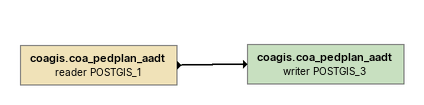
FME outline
coagis.coa_pedplan_aadt (reader POSTGIS_1)
    -> coagis.coa_pedplan_aadt (writer POSTGIS_3)
coagis.coa_pedplan_aadt (writer POSTGIS_3)
